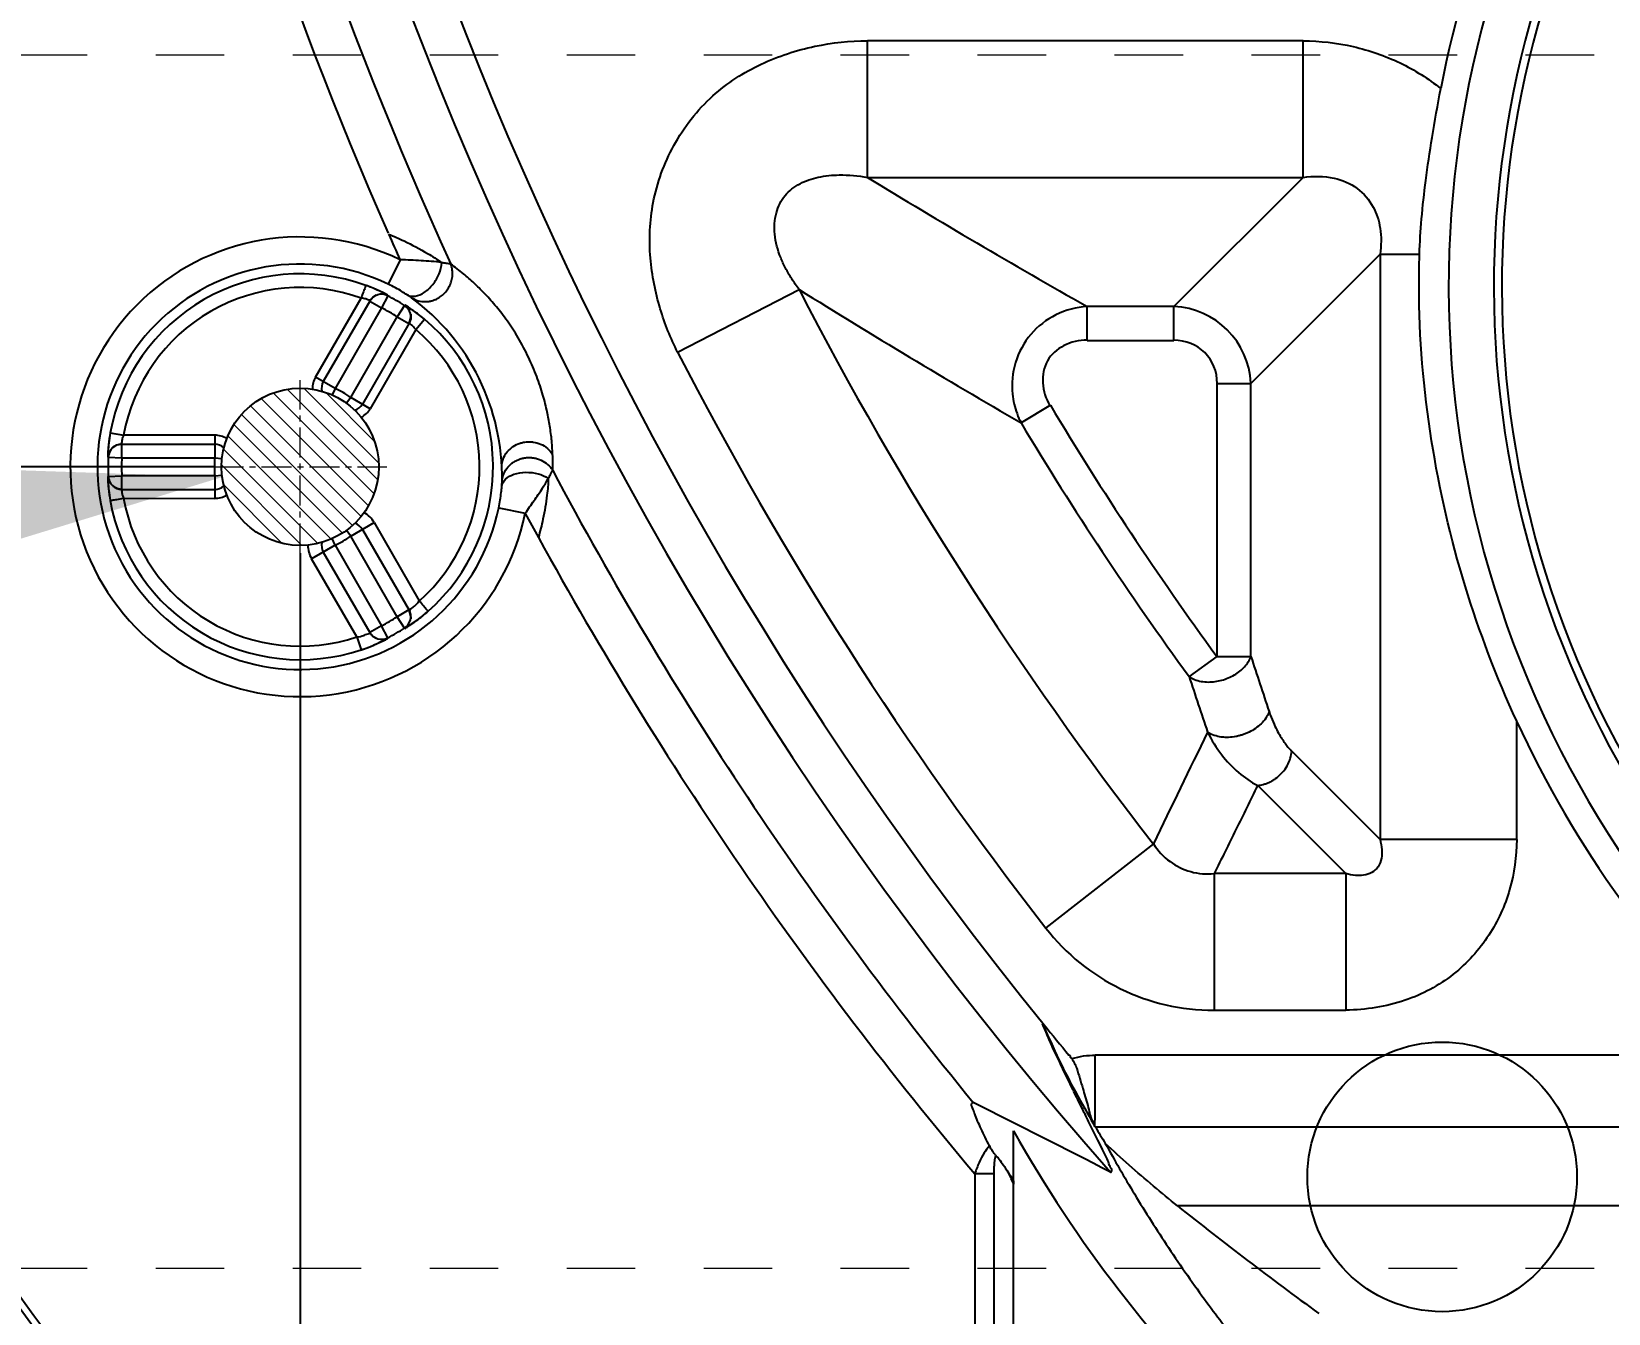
# Model space of a CAD drawing. Header units: millimetres. Extents: x 3054 to 4939, y -1170 to 130.
# Drawn here: x 4411.39 to 4446.47, y -259.09 to -230.56 of the extents above; entities that cross this region are included whole.
import ezdxf

# ---------------------------------------------------------------- set-up
doc = ezdxf.new("R2010")
doc.units = ezdxf.units.MM
doc.header["$LTSCALE"] = 16.335
doc.header["$PDMODE"] = 3
doc.header["$PDSIZE"] = 0.3125
doc.linetypes.add('CENTER', pattern=[0.6, 0.375, -0.075, 0.075, -0.075])
doc.linetypes.add('HIDDEN', pattern=[0.2, 0.1, -0.1])
doc.layers.get('0').update_dxf_attribs({"linetype": 'CONTINUOUS'})
doc.layers.get('Defpoints').update_dxf_attribs({"linetype": 'CONTINUOUS'})
doc.layers.add('cool', color=153, linetype='HIDDEN', lineweight=9)
doc.layers.add('insert', color=85, linetype='CONTINUOUS', lineweight=20)
doc.styles.get("Standard").update_dxf_attribs({"font": 'txt', "width": 0.8})
doc.dimstyles.get("Standard").update_dxf_attribs({"dimtxt": 0.15625, "dimasz": 0.1875, "dimexe": 0.125, "dimexo": 0.0625, "dimtad": 0, "dimtih": 1, "dimtoh": 1, "dimdsep": 46, "dimtxsty": 'Standard', "dimcen": 0.09, "dimadec": 0, "dimazin": 0, "dimtp": 0.01, "dimtm": 0.01, "dimtfac": 1, "dimtofl": 0, "dimtmove": 0, "dimatfit": 3, "dimfxl": 0, "dimtolj": 1, "dimarcsym": 0})

# ---------------------------------------------------------------- blocks, each defined once
blk = doc.blocks.new('insert_cir_3.5')
at = {"layer": 'insert'}
h = blk.add_hatch(dxfattribs=at)
h.set_pattern_fill('_ANSI31', color=123, scale=0.0875, angle=90, style=0)
h.set_pattern_definition([(135, (-3527.1127, 221.18007), (-0.196443103, -0.196443103), [])])
h.paths.add_polyline_path([(-1.75, 0, 1), (1.75, 0, 1)])
at = {"layer": 'insert', "color": 1, "linetype": 'CENTER', "ltscale": 0.108846}
for p, q in [((0, -1.925), (0, 1.925)), ((-1.925, 0), (1.925, 0))]:
    blk.add_line(p, q, dxfattribs=at)
at = {"layer": 'insert'}
blk.add_circle((0, 0), 1.75, dxfattribs=at)
blk = doc.blocks.new('*D266')
at = {"color": 4, "lineweight": -2}
blk.add_line((4405.715, -241.789), (4410.672, -241.133), dxfattribs=at)
at = {"color": 4}
blk.add_solid([(4410.562, -240.306), (4410.781, -241.959), (4415.628, -240.476)], dxfattribs=at)
at = {"layer": 'Defpoints', "color": 0}
for p in [(4419.098, -240.017), (4415.628, -240.476)]:
    blk.add_point(p, dxfattribs=at)
at = {"color": 6, "insert": (4389.831, -243.891), "char_height": 5, "attachment_point": 5, "rotation": 7.5406}
blk.add_mtext('\\A1;∅3.50(镶针)', dxfattribs=at)
blk = doc.blocks.new('*D327')
at = {"color": 4, "lineweight": -2}
blk.add_line((4372.735, -262.077), (4327.293, -262.077), dxfattribs=at)
at = {"layer": 'Defpoints', "color": 0}
for p in [(4492.764, -205.077), (4327.293, -262.077), (4372.735, -262.077)]:
    blk.add_point(p, dxfattribs=at)
at = {"color": 6, "insert": (4319.96, -262.077), "char_height": 5, "attachment_point": 5}
blk.add_mtext('\\A1;57.00', dxfattribs=at)
blk = doc.blocks.new('*D340')
at = {"color": 4, "lineweight": -2}
for p, q in [((4337.293, -286.865), (4327.293, -286.865)), ((4347.293, -286.835), (4337.293, -286.865)), ((4432.057, -286.835), (4347.293, -286.835))]:
    blk.add_line(p, q, dxfattribs=at)
at = {"layer": 'Defpoints', "color": 0}
for p in [(4492.764, -205.077), (4327.293, -286.865), (4432.057, -286.835)]:
    blk.add_point(p, dxfattribs=at)
at = {"color": 6, "insert": (4319.96, -286.865), "char_height": 5, "attachment_point": 5}
blk.add_mtext('\\A1;81.76', dxfattribs=at)
blk = doc.blocks.new('*D341')
at = {"color": 4, "lineweight": -2}
blk.add_line((4406.003, -303.077), (4327.293, -303.077), dxfattribs=at)
at = {"layer": 'Defpoints', "color": 0}
for p in [(4492.764, -205.077), (4327.293, -303.077), (4406.003, -303.077)]:
    blk.add_point(p, dxfattribs=at)
at = {"color": 6, "insert": (4319.96, -303.077), "char_height": 5, "attachment_point": 5}
blk.add_mtext('\\A1;98.00', dxfattribs=at)
blk = doc.blocks.new('*D342')
at = {"color": 4, "lineweight": -2}
blk.add_line((4358.379, -323.077), (4327.293, -323.077), dxfattribs=at)
at = {"layer": 'Defpoints', "color": 0}
for p in [(4492.764, -205.077), (4327.293, -323.077), (4358.379, -323.077)]:
    blk.add_point(p, dxfattribs=at)
at = {"color": 6, "insert": (4319.293, -323.077), "char_height": 5, "attachment_point": 5}
blk.add_mtext('\\A1;118.00', dxfattribs=at)
blk = doc.blocks.new('*D328')
at = {"color": 4, "lineweight": -2}
blk.add_line((4439.757, -294.565), (4439.757, -368.364), dxfattribs=at)
at = {"layer": 'Defpoints', "color": 0}
for p in [(4492.764, -205.077), (4439.757, -294.565), (4439.757, -368.364)]:
    blk.add_point(p, dxfattribs=at)
at = {"color": 6, "insert": (4439.757, -375.364), "char_height": 5, "attachment_point": 5, "rotation": 90}
blk.add_mtext('\\A1;53.01', dxfattribs=at)
blk = doc.blocks.new('*D345')
at = {"color": 4, "lineweight": -2}
blk.add_line((4364.264, -331.877), (4364.264, -368.364), dxfattribs=at)
at = {"layer": 'Defpoints', "color": 0}
for p in [(4492.764, -205.077), (4364.264, -331.877), (4364.264, -368.364)]:
    blk.add_point(p, dxfattribs=at)
at = {"color": 6, "insert": (4364.264, -377.364), "char_height": 5, "attachment_point": 5, "rotation": 90}
blk.add_mtext('\\A1;128.50', dxfattribs=at)
blk = doc.blocks.new('*D350')
at = {"color": 4, "lineweight": -2}
blk.add_line((4415.438, -240.247), (4325.409, -240.247), dxfattribs=at)
at = {"layer": 'Defpoints', "color": 0}
for p in [(4492.764, -205.077), (4325.409, -240.247), (4415.438, -240.247)]:
    blk.add_point(p, dxfattribs=at)
at = {"color": 6, "insert": (4318.076, -240.247), "char_height": 5, "attachment_point": 5}
blk.add_mtext('\\A1;35.17', dxfattribs=at)
blk = doc.blocks.new('*D351')
at = {"color": 4, "lineweight": -2}
blk.add_line((4417.363, -242.172), (4417.363, -368.405), dxfattribs=at)
at = {"layer": 'Defpoints', "color": 0}
for p in [(4492.764, -205.077), (4417.363, -242.172), (4417.363, -368.405)]:
    blk.add_point(p, dxfattribs=at)
at = {"color": 6, "insert": (4417.363, -376.072), "char_height": 5, "attachment_point": 5, "rotation": 90}
blk.add_mtext('\\A1;75.40', dxfattribs=at)
blk = doc.blocks.new('*D352')
at = {"color": 4, "lineweight": -2}
blk.add_line((4399.725, -214.895), (4399.725, -367.453), dxfattribs=at)
at = {"layer": 'Defpoints', "color": 0}
for p in [(4492.764, -205.077), (4399.725, -214.895), (4399.725, -367.453)]:
    blk.add_point(p, dxfattribs=at)
at = {"color": 6, "insert": (4399.725, -375.119), "char_height": 5, "attachment_point": 5, "rotation": 90}
blk.add_mtext('\\A1;93.04', dxfattribs=at)

msp = doc.modelspace()

# ---------------------------------------------------------------- linework, layer by layer
at = {"color": 6, "linetype": 'Continuous'}
for p, q in [((4429.984, -233.807), (4429.984, -230.766)), ((4439.68, -230.766), (4429.984, -230.766)), ((4439.68, -233.807), (4439.68, -230.766)), ((4429.985, -233.807), (4439.68, -233.807)), ((4436.807, -236.68), (4439.68, -233.807)), ((4419.585, -235.641), (4419.323, -236.184)), ((4441.391, -235.517), (4438.518, -238.39)), ((4441.391, -235.517), (4441.391, -248.54)), ((4441.391, -235.517), (4442.27, -235.517)), ((4417.704, -238.251), (4418.72, -236.493)), ((4419.311, -236.441), (4419.174, -236.709)), ((4419.311, -236.441), (4419.315, -236.433)), ((4425.762, -237.695), (4428.464, -236.301)), ((4418.913, -236.558), (4417.878, -238.351)), ((4419.174, -236.709), (4418.139, -238.502)), ((4418.913, -236.558), (4419.174, -236.709)), ((4419.686, -236.657), (4419.522, -236.91)), ((4419.69, -236.649), (4419.686, -236.657)), ((4434.872, -237.426), (4434.872, -236.68)), ((4436.807, -236.68), (4434.872, -236.68)), ((4436.807, -237.44), (4436.807, -236.68)), ((4418.487, -238.703), (4419.522, -236.91)), ((4419.787, -237.053), (4418.748, -238.854)), ((4419.936, -237.195), (4418.922, -238.954)), ((4419.522, -236.91), (4419.783, -237.061)), ((4419.936, -237.195), (4420.131, -236.965)), ((4434.872, -237.44), (4436.807, -237.44)), ((4418.139, -238.502), (4417.704, -238.251)), ((4418.139, -238.502), (4418.074, -238.648)), ((4437.758, -238.39), (4437.758, -244.467)), ((4437.768, -238.39), (4438.518, -238.39)), ((4438.518, -244.467), (4438.518, -238.39)), ((4418.487, -238.703), (4418.393, -238.832)), ((4418.922, -238.954), (4418.487, -238.703)), ((4434.057, -238.879), (4433.405, -239.27)), ((4413.138, -239.49), (4413.434, -239.543)), ((4415.464, -239.543), (4413.434, -239.543)), ((4415.464, -239.543), (4415.464, -240.046)), ((4413.386, -239.744), (4415.464, -239.744)), ((4413.394, -240.046), (4413.394, -239.744)), ((4413.085, -240.031), (4413.093, -240.031)), ((4413.093, -240.031), (4413.394, -240.046)), ((4413.394, -240.046), (4415.464, -240.046)), ((4415.464, -240.046), (4415.623, -240.063)), ((4413.093, -240.463), (4413.085, -240.463)), ((4413.093, -240.463), (4413.394, -240.448)), ((4413.394, -240.749), (4413.394, -240.448)), ((4415.464, -240.448), (4413.394, -240.448)), ((4415.464, -240.448), (4415.623, -240.431)), ((4415.464, -240.448), (4415.464, -240.95)), ((4413.394, -240.749), (4415.464, -240.749)), ((4413.434, -240.948), (4415.464, -240.95)), ((4421.781, -241.16), (4422.371, -241.282)), ((4418.487, -241.791), (4418.393, -241.662)), ((4418.487, -241.791), (4419.009, -241.489)), ((4418.748, -241.64), (4419.786, -243.439)), ((4419.009, -241.489), (4420.012, -243.233)), ((4418.139, -241.992), (4417.616, -242.293)), ((4418.139, -241.992), (4418.074, -241.846)), ((4418.139, -241.992), (4419.174, -243.784)), ((4419.522, -243.583), (4418.487, -241.791)), ((4418.623, -244.034), (4417.616, -242.293)), ((4417.878, -242.143), (4418.913, -243.935)), ((4419.783, -243.433), (4419.522, -243.583)), ((4419.174, -243.784), (4418.913, -243.935)), ((4419.311, -244.053), (4419.174, -243.784)), ((4419.686, -243.837), (4419.522, -243.583)), ((4419.686, -243.837), (4419.689, -243.843)), ((4418.623, -244.034), (4418.718, -244.32)), ((4419.315, -244.059), (4419.311, -244.053)), ((4437.758, -244.467), (4437.143, -244.915)), ((4444.432, -248.54), (4444.432, -245.904)), ((4439.429, -246.578), (4441.391, -248.54)), ((4440.631, -249.3), (4438.669, -247.338)), ((4436.352, -248.64), (4433.952, -250.509)), ((4444.432, -248.54), (4441.391, -248.54)), ((4437.702, -249.3), (4437.702, -252.341)), ((4440.631, -249.3), (4437.702, -249.3)), ((4440.631, -249.3), (4440.631, -252.341)), ((4437.702, -252.341), (4440.631, -252.341)), ((4449.822, -253.34), (4435.056, -253.34)), ((4433.238, -274.034), (4433.238, -255.022)), ((4435.057, -254.935), (4451.758, -254.935)), ((4432.372, -255.979), (4432.372, -274.392)), ((4432.805, -255.98), (4432.372, -255.979)), ((4432.805, -274.176), (4432.805, -255.98)), ((4448.431, -256.694), (4436.888, -256.694))]:
    msp.add_line(p, q, dxfattribs=at)
at = {"color": 7, "linetype": 'Continuous'}
msp.add_line((4433.238, -256.135), (4433.238, -256.209), dxfattribs=at)
at = {"color": 6, "linetype": 'Continuous'}
for points in [[(4419.306, -236.426), (4419.232, -236.386), (4419.124, -236.333), (4418.988, -236.274), (4418.836, -236.214)], [(4418.917, -236.551), (4418.98, -236.474), (4419.064, -236.423)], [(4420.123, -236.958), (4419.995, -236.855), (4419.874, -236.767), (4419.773, -236.698), (4419.701, -236.654)], [(4419.823, -236.85), (4419.823, -236.955), (4419.787, -237.053)], [(4413.136, -239.501), (4413.111, -239.664), (4413.094, -239.815), (4413.085, -239.937), (4413.083, -240.021)], [(4413.196, -239.812), (4413.285, -239.762), (4413.386, -239.744)], [(4413.083, -240.475), (4413.085, -240.559), (4413.094, -240.679), (4413.11, -240.826), (4413.135, -240.988)], [(4413.386, -240.749), (4413.288, -240.733), (4413.201, -240.686)], [(4419.706, -243.836), (4419.791, -243.782), (4419.911, -243.7), (4420.052, -243.593), (4420.201, -243.468)], [(4419.786, -243.439), (4419.821, -243.53), (4419.824, -243.627)], [(4418.729, -244.317), (4418.913, -244.25), (4419.079, -244.18), (4419.212, -244.117), (4419.302, -244.069)], [(4419.073, -244.073), (4418.983, -244.021), (4418.916, -243.941)]]:
    msp.add_lwpolyline(points, dxfattribs=at)
for centre, radius in [((4417.363, -240.247), 1.75), ((4442.774, -256.047), 3)]:
    msp.add_circle(centre, radius, dxfattribs=at)
for centre, radius, start, end in [((4498.768, -200.047), 85.826, 181.13101, 204.57091), ((4498.768, -200.047), 86.816, 181.13088, 203.77688), ((4498.768, -200.047), 84.503, 182.75328, 221.40986), ((4498.768, -200.047), 83.513, 182.75328, 219.05351), ((4465.603, -236.227), 22.684, 65, 270), ((4465.603, -236.227), 21.679, 65, 270), ((4465.603, -236.227), 21.5, 65, 270), ((4465.603, -236.227), 23.279, 145.2589, 169.1192), ((4522.148, -82.606), 177.076, 238.63583, 240.47035), ((4498.792, -200.039), 86.84, 203.79054, 204.20349), ((4417.363, -240.247), 5.114, 64.2453, 348.3176), ((4417.363, -240.247), 4.511, 64.2434, 348.3174), ((4417.363, -240.247), 4.293, 70.083, 169.8487), ((4417.363, -240.247), 3.991, 70.1237, 169.8484), ((4419.174, -236.709), 0.301, 62.8908, 149.9958), ((4417.363, -240.247), 4.275, 57.104, 62.896), ((4416.879, -240.486), 4.979, 359.0936, 53.4738), ((4498.768, -200.047), 79.102, 207.27922, 217.90225), ((4522.883, -84.77), 178.54, 238.07307, 239.92312), ((4417.363, -240.247), 3.974, 57.1008, 62.8992), ((4419.522, -236.91), 0.301, 330.0043, 57.1058), ((4436.726, -238.471), 1.793, 2.5932, 87.4071), ((4417.363, -240.247), 3.992, 311.5714, 49.8637), ((4417.363, -240.247), 4.293, 311.5245, 49.8858), ((4498.768, -200.047), 82.142, 207.2792, 217.90539), ((4418.139, -238.502), 0.502, 150, 181.8709), ((4418.139, -238.502), 0.301, 150, 191.9071), ((4417.363, -240.247), 1.909, 53.9576, 66.0424), ((4418.487, -238.703), 0.301, 288.0929, 330), ((4498.768, -200.047), 75.468, 210.96749, 216.05745), ((4418.487, -238.703), 0.502, 298.1201, 330), ((4498.768, -200.047), 76.229, 210.96751, 216.05744), ((4415.464, -240.046), 0.502, 58.1256, 90), ((4413.394, -240.046), 0.301, 90.0031, 177.1071), ((4415.464, -240.046), 0.301, 48.0929, 90), ((4417.46, -240.189), 5.525, 358.5527, 2.2759), ((4417.363, -240.247), 4.275, 177.104, 182.896), ((4417.363, -240.247), 3.974, 177.1008, 182.8992), ((4417.363, -240.247), 1.909, 173.9576, 186.0424), ((4498.768, -200.047), 85.826, 207.99191, 219.28428), ((4413.394, -240.448), 0.301, 182.8907, 269.9958), ((4415.464, -240.448), 0.301, 270, 311.9071), ((4417.363, -240.247), 4.293, 190.083, 288.4106), ((4417.363, -240.247), 3.991, 190.1237, 288.3981), ((4415.464, -240.448), 0.502, 269.9974, 301.8745), ((4418.487, -241.791), 0.603, 29.9983, 60.3325), ((4498.627, -200.117), 86.658, 208.36172, 208.76799), ((4418.487, -241.791), 0.301, 30, 71.9071), ((4418.139, -241.992), 0.603, 179.6657, 210.0018), ((4418.139, -241.992), 0.301, 168.0929, 210), ((4417.363, -240.247), 1.909, 293.9576, 306.0424), ((4498.768, -200.047), 86.815, 208.76351, 220.11081), ((4419.522, -243.583), 0.301, 302.8914, 29.9957), ((4417.363, -240.247), 3.974, 297.1008, 302.8992), ((4417.363, -240.247), 4.275, 297.1033, 302.8967), ((4419.174, -243.784), 0.301, 210.0042, 297.1059), ((4590.178, -195.106), 159.49, 198.02867, 198.49211), ((4588.657, -195.109), 159.49, 198.19691, 198.66458), ((4465.603, -236.227), 23.279, 204.5647, 227.3183), ((4762.566, -404.573), 361.567, 154.01361, 154.45184), ((4492.738, -200.047), 102.106, 208.92854, 231.29263), ((4492.738, -200.047), 100.659, 209.19379, 231.15706), ((4492.738, -200.047), 100.5, 209.24443, 221.26939), ((4492.738, -200.047), 102.331, 208.93165, 231.31336), ((4492.738, -200.047), 101.607, 209.11833, 231.2463), ((4492.738, -200.047), 101.159, 209.25993, 231.20428), ((4437.694, -247.605), 4.736, 217.8686, 270.0456), ((4497.984, -200.686), 82.501, 219.05168, 219.65896), ((4242.296, -632.241), 422.952, 62.83571, 63.2997), ((4458.975, -240.523), 29.542, 209.4008, 225.8939), ((4461.19, -239.471), 30.365, 210.614, 211.4256), ((4493.052, -186.207), 90.127, 231.45233, 233.9626)]:
    msp.add_arc(centre, radius, start, end, dxfattribs=at)
at = {"color": 7, "linetype": 'Continuous'}
for centre, radius, start, end in [((4417.488, -262.958), 17.135, 23.1955, 24.0657), ((4424.152, -261.767), 10.69, 31.7926, 32.811)]:
    msp.add_arc(centre, radius, start, end, dxfattribs=at)
at = {"color": 6, "linetype": 'Continuous'}
for points, knots in [([(4425.762, -237.695), (4425.603, -237.387), (4425.336, -236.705), (4425.105, -235.579), (4425.161, -234.319), (4425.623, -233.048), (4426.465, -231.964), (4427.591, -231.241), (4428.779, -230.857), (4429.593, -230.766), (4429.984, -230.766)], [0, 0, 0, 0, 0.104806, 0.220925, 0.345917, 0.482098, 0.624442, 0.753819, 0.881303, 1, 1, 1, 1]), ([(4439.68, -230.766), (4440.054, -230.771), (4440.798, -230.855), (4441.844, -231.219), (4442.465, -231.609), (4442.743, -231.833)], [0, 0, 0, 0, 0.340186, 0.674812, 1, 1, 1, 1]), ([(4442.27, -235.517), (4442.278, -235.255), (4442.312, -234.707), (4442.409, -233.842), (4442.552, -232.875), (4442.674, -232.195), (4442.743, -231.833)], [0, 0, 0, 0, 0.211402, 0.442893, 0.702275, 1, 1, 1, 1]), ([(4428.055, -235.59), (4427.989, -235.424), (4427.9, -235.095), (4427.926, -234.605), (4428.125, -234.192), (4428.477, -233.925), (4428.901, -233.786), (4429.411, -233.734), (4429.778, -233.771), (4429.984, -233.807)], [0, 0, 0, 0, 0.157661, 0.297351, 0.424597, 0.549734, 0.676552, 0.81532, 1, 1, 1, 1]), ([(4439.68, -233.807), (4439.908, -233.774), (4440.336, -233.773), (4440.904, -234.016), (4441.263, -234.435), (4441.427, -234.961), (4441.419, -235.326), (4441.391, -235.517)], [0, 0, 0, 0, 0.240375, 0.435486, 0.625889, 0.797725, 1, 1, 1, 1]), ([(4419.33, -235.068), (4419.447, -235.116), (4419.741, -235.249), (4420.139, -235.458), (4420.412, -235.632), (4420.514, -235.706)], [0, 0, 0, 0, 0.280525, 0.719107, 1, 1, 1, 1]), ([(4420.514, -235.705), (4420.437, -235.692), (4420.207, -235.668), (4419.897, -235.652), (4419.664, -235.644), (4419.585, -235.641)], [0, 0, 0, 0, 0.251576, 0.745427, 1, 1, 1, 1]), ([(4419.747, -236.421), (4419.797, -236.451), (4419.941, -236.467), (4420.143, -236.369), (4420.328, -236.192), (4420.463, -235.964), (4420.509, -235.79), (4420.514, -235.705)], [0, 0, 0, 0, 0.14836, 0.334005, 0.554373, 0.78641, 1, 1, 1, 1]), ([(4419.842, -236.485), (4419.887, -236.514), (4419.986, -236.559), (4420.119, -236.576), (4420.223, -236.568), (4420.296, -236.552), (4420.353, -236.533), (4420.395, -236.514), (4420.43, -236.496), (4420.467, -236.473), (4420.522, -236.434), (4420.587, -236.374), (4420.656, -236.287), (4420.709, -236.185), (4420.744, -236.072), (4420.757, -235.955), (4420.748, -235.841), (4420.727, -235.769), (4420.714, -235.735)], [0, 0, 0, 0, 0.107441, 0.213256, 0.264637, 0.314398, 0.362223, 0.385338, 0.40788, 0.43954, 0.472548, 0.542302, 0.616402, 0.693594, 0.772258, 0.850612, 0.926977, 1, 1, 1, 1]), ([(4420.714, -235.735), (4420.701, -235.734), (4420.666, -235.731), (4420.6, -235.718), (4420.546, -235.71), (4420.514, -235.706)], [0, 0, 0, 0, 0.200107, 0.512778, 1, 1, 1, 1]), ([(4422.98, -239.97), (4422.976, -239.857), (4422.961, -239.632), (4422.915, -239.303), (4422.85, -238.959), (4422.751, -238.587), (4422.61, -238.174), (4422.419, -237.746), (4422.196, -237.336), (4421.955, -236.966), (4421.706, -236.652), (4421.466, -236.388), (4421.232, -236.156), (4420.986, -235.942), (4420.809, -235.805), (4420.714, -235.735)], [0, 0, 0, 0, 0.068518, 0.135826, 0.200411, 0.27942, 0.368481, 0.463406, 0.562073, 0.649888, 0.729658, 0.803274, 0.865157, 0.928572, 1, 1, 1, 1]), ([(4428.464, -236.301), (4428.406, -236.225), (4428.299, -236.072), (4428.162, -235.835), (4428.087, -235.672), (4428.055, -235.59)], [0, 0, 0, 0, 0.347465, 0.680358, 1, 1, 1, 1]), ([(4442.259, -236.227), (4442.259, -236.147), (4442.259, -235.989), (4442.263, -235.752), (4442.267, -235.595), (4442.27, -235.517)], [0, 0, 0, 0, 0.336249, 0.669563, 1, 1, 1, 1]), ([(4418.826, -236.211), (4418.816, -236.221), (4418.807, -236.274), (4418.765, -236.363), (4418.738, -236.446), (4418.72, -236.493)], [0, 0, 0, 0, 0.142115, 0.49749, 1, 1, 1, 1]), ([(4418.917, -236.551), (4418.921, -236.543), (4418.864, -236.534), (4418.823, -236.507), (4418.755, -236.497), (4418.72, -236.493)], [0, 0, 0, 0, 0.130415, 0.491848, 1, 1, 1, 1]), ([(4419.315, -236.433), (4419.299, -236.415), (4419.212, -236.384), (4419.059, -236.297), (4418.911, -236.242), (4418.826, -236.211)], [0, 0, 0, 0, 0.134099, 0.492421, 1, 1, 1, 1]), ([(4419.747, -236.421), (4419.708, -236.396), (4419.621, -236.342), (4419.48, -236.262), (4419.377, -236.21), (4419.323, -236.184)], [0, 0, 0, 0, 0.288093, 0.630843, 1, 1, 1, 1]), ([(4419.842, -236.485), (4419.833, -236.479), (4419.811, -236.463), (4419.779, -236.441), (4419.756, -236.426), (4419.747, -236.421)], [0, 0, 0, 0, 0.288531, 0.725536, 1, 1, 1, 1]), ([(4444.432, -245.904), (4443.985, -244.928), (4443.203, -242.888), (4442.453, -239.635), (4442.259, -237.378), (4442.259, -236.227)], [0, 0, 0, 0, 0.322479, 0.654254, 1, 1, 1, 1]), ([(4420.129, -236.964), (4420.061, -236.906), (4419.94, -236.806), (4419.787, -236.717), (4419.714, -236.654), (4419.69, -236.649)], [0, 0, 0, 0, 0.493521, 0.863424, 1, 1, 1, 1]), ([(4434.872, -236.68), (4434.634, -236.695), (4434.16, -236.82), (4433.583, -237.271), (4433.233, -237.911), (4433.188, -238.397), (4433.213, -238.631)], [0, 0, 0, 0, 0.251936, 0.501, 0.751713, 1, 1, 1, 1]), ([(4419.936, -237.195), (4419.915, -237.167), (4419.873, -237.114), (4419.829, -237.091), (4419.792, -237.045), (4419.787, -237.053)], [0, 0, 0, 0, 0.506337, 0.867735, 1, 1, 1, 1]), ([(4433.213, -238.631), (4433.221, -238.705), (4433.246, -238.852), (4433.311, -239.067), (4433.372, -239.204), (4433.406, -239.27)], [0, 0, 0, 0, 0.333076, 0.665161, 1, 1, 1, 1]), ([(4413.138, -239.49), (4413.122, -239.579), (4413.095, -239.735), (4413.094, -239.913), (4413.077, -240.007), (4413.085, -240.03)], [0, 0, 0, 0, 0.496523, 0.863304, 1, 1, 1, 1]), ([(4413.434, -239.543), (4413.421, -239.576), (4413.395, -239.639), (4413.397, -239.689), (4413.376, -239.744), (4413.386, -239.744)], [0, 0, 0, 0, 0.505973, 0.867537, 1, 1, 1, 1]), ([(4421.852, -240.247), (4421.852, -240.19), (4421.873, -240.071), (4421.962, -239.912), (4422.096, -239.791), (4422.226, -239.728), (4422.328, -239.701), (4422.401, -239.69), (4422.475, -239.688), (4422.581, -239.697), (4422.72, -239.735), (4422.871, -239.829), (4422.95, -239.921), (4422.98, -239.97)], [0, 0, 0, 0, 0.11059, 0.232506, 0.351077, 0.460911, 0.511419, 0.558569, 0.605761, 0.656401, 0.766804, 0.88627, 1, 1, 1, 1]), ([(4421.857, -240.565), (4421.86, -240.523), (4421.88, -240.425), (4421.951, -240.285), (4422.05, -240.183), (4422.14, -240.123), (4422.209, -240.089), (4422.267, -240.068), (4422.313, -240.057), (4422.346, -240.05), (4422.38, -240.045), (4422.427, -240.04), (4422.49, -240.04), (4422.567, -240.048), (4422.674, -240.074), (4422.806, -240.135), (4422.916, -240.232), (4422.968, -240.304), (4422.983, -240.329)], [0, 0, 0, 0, 0.08363, 0.198219, 0.309705, 0.363103, 0.414264, 0.462873, 0.486161, 0.508742, 0.531352, 0.554734, 0.603737, 0.655586, 0.709963, 0.824087, 0.941452, 1, 1, 1, 1]), ([(4422.885, -240.505), (4422.901, -240.477), (4422.926, -240.43), (4422.957, -240.37), (4422.975, -240.34), (4422.983, -240.329)], [0, 0, 0, 0, 0.486473, 0.799404, 1, 1, 1, 1]), ([(4413.085, -240.463), (4413.077, -240.486), (4413.093, -240.577), (4413.095, -240.754), (4413.121, -240.909), (4413.137, -240.998)], [0, 0, 0, 0, 0.134099, 0.492421, 1, 1, 1, 1]), ([(4421.781, -241.16), (4421.793, -241.102), (4421.814, -240.988), (4421.836, -240.828), (4421.847, -240.726), (4421.85, -240.68)], [0, 0, 0, 0, 0.369546, 0.712182, 1, 1, 1, 1]), ([(4421.85, -240.68), (4421.857, -240.622), (4421.931, -240.499), (4422.133, -240.396), (4422.387, -240.357), (4422.652, -240.389), (4422.816, -240.458), (4422.884, -240.505)], [0, 0, 0, 0, 0.147027, 0.332497, 0.558921, 0.789829, 1, 1, 1, 1]), ([(4421.85, -240.68), (4421.852, -240.663), (4421.854, -240.634), (4421.856, -240.595), (4421.857, -240.574), (4421.857, -240.565)], [0, 0, 0, 0, 0.432787, 0.773415, 1, 1, 1, 1]), ([(4422.371, -241.282), (4422.437, -241.189), (4422.565, -241.002), (4422.743, -240.748), (4422.843, -240.579), (4422.885, -240.505)], [0, 0, 0, 0, 0.368384, 0.727538, 1, 1, 1, 1]), ([(4422.885, -240.505), (4422.882, -240.63), (4422.854, -240.933), (4422.78, -241.373), (4422.702, -241.685), (4422.665, -241.821)], [0, 0, 0, 0, 0.279614, 0.682645, 1, 1, 1, 1]), ([(4413.137, -240.998), (4413.151, -241.001), (4413.2, -240.983), (4413.299, -240.975), (4413.384, -240.957), (4413.434, -240.948)], [0, 0, 0, 0, 0.142224, 0.497853, 1, 1, 1, 1]), ([(4413.386, -240.749), (4413.377, -240.749), (4413.397, -240.804), (4413.395, -240.853), (4413.42, -240.916), (4413.434, -240.948)], [0, 0, 0, 0, 0.130415, 0.491848, 1, 1, 1, 1]), ([(4419.689, -243.843), (4419.717, -243.838), (4419.802, -243.763), (4419.984, -243.657), (4420.128, -243.533), (4420.209, -243.461)], [0, 0, 0, 0, 0.132188, 0.49366, 1, 1, 1, 1]), ([(4419.786, -243.439), (4419.793, -243.45), (4419.848, -243.382), (4419.915, -243.352), (4419.979, -243.273), (4420.012, -243.233)], [0, 0, 0, 0, 0.130905, 0.492867, 1, 1, 1, 1]), ([(4420.209, -243.461), (4420.205, -243.447), (4420.162, -243.415), (4420.105, -243.334), (4420.045, -243.271), (4420.012, -243.233)], [0, 0, 0, 0, 0.142118, 0.497525, 1, 1, 1, 1]), ([(4418.623, -244.034), (4418.674, -244.026), (4418.775, -244.01), (4418.835, -243.967), (4418.923, -243.953), (4418.916, -243.941)], [0, 0, 0, 0, 0.504343, 0.866325, 1, 1, 1, 1]), ([(4418.719, -244.32), (4418.822, -244.286), (4419.002, -244.223), (4419.187, -244.119), (4419.296, -244.081), (4419.314, -244.059)], [0, 0, 0, 0, 0.498285, 0.867281, 1, 1, 1, 1]), ([(4437.572, -245.036), (4437.672, -245.036), (4437.874, -245.006), (4438.153, -244.891), (4438.384, -244.714), (4438.49, -244.552), (4438.518, -244.467)], [0, 0, 0, 0, 0.257877, 0.518473, 0.769404, 1, 1, 1, 1]), ([(4437.758, -244.467), (4437.865, -244.467), (4438.062, -244.467), (4438.315, -244.467), (4438.461, -244.467), (4438.518, -244.467)], [0, 0, 0, 0, 0.424145, 0.777138, 1, 1, 1, 1]), ([(4437.143, -244.915), (4437.18, -244.942), (4437.267, -244.987), (4437.413, -245.027), (4437.518, -245.036), (4437.572, -245.036)], [0, 0, 0, 0, 0.305869, 0.639997, 1, 1, 1, 1]), ([(4438.922, -245.692), (4438.92, -245.7), (4438.901, -245.753), (4438.85, -245.85), (4438.749, -245.968), (4438.623, -246.071), (4438.505, -246.139), (4438.408, -246.183), (4438.335, -246.21), (4438.26, -246.232), (4438.156, -246.256), (4438.062, -246.267), (4437.993, -246.269), (4437.979, -246.269)], [0, 0, 0, 0, 0.020882, 0.143773, 0.277695, 0.417738, 0.557488, 0.625353, 0.690991, 0.756628, 0.82449, 0.964232, 1, 1, 1, 1]), ([(4438.922, -245.692), (4438.931, -245.717), (4438.964, -245.813), (4439.025, -245.963), (4439.107, -246.13), (4439.185, -246.264), (4439.257, -246.373), (4439.323, -246.461), (4439.38, -246.527), (4439.415, -246.564), (4439.429, -246.578)], [0, 0, 0, 0, 0.077376, 0.293895, 0.472112, 0.620624, 0.745626, 0.851915, 0.943379, 1, 1, 1, 1]), ([(4437.555, -246.15), (4437.641, -246.328), (4437.845, -246.653), (4438.223, -247.058), (4438.517, -247.26), (4438.669, -247.338)], [0, 0, 0, 0, 0.359941, 0.690453, 1, 1, 1, 1]), ([(4437.979, -246.269), (4437.939, -246.268), (4437.845, -246.263), (4437.699, -246.23), (4437.601, -246.182), (4437.555, -246.15)], [0, 0, 0, 0, 0.27332, 0.62403, 1, 1, 1, 1]), ([(4438.669, -247.338), (4438.709, -247.334), (4438.775, -247.321), (4438.862, -247.294), (4438.933, -247.264), (4439.001, -247.228), (4439.092, -247.17), (4439.199, -247.077), (4439.307, -246.94), (4439.387, -246.781), (4439.419, -246.656), (4439.428, -246.588), (4439.429, -246.578)], [0, 0, 0, 0, 0.105157, 0.172479, 0.237778, 0.303502, 0.37215, 0.516798, 0.668375, 0.822209, 0.973313, 1, 1, 1, 1]), ([(4436.352, -248.64), (4436.45, -248.79), (4436.692, -249.055), (4437.175, -249.288), (4437.528, -249.315), (4437.702, -249.3)], [0, 0, 0, 0, 0.340989, 0.667162, 1, 1, 1, 1]), ([(4444.432, -248.54), (4444.431, -248.915), (4444.33, -249.667), (4443.85, -250.718), (4443.053, -251.602), (4441.934, -252.203), (4441.076, -252.327), (4440.631, -252.341)], [0, 0, 0, 0, 0.188707, 0.375269, 0.572227, 0.776146, 1, 1, 1, 1]), ([(4441.391, -248.54), (4441.411, -248.613), (4441.438, -248.752), (4441.432, -248.962), (4441.363, -249.151), (4441.215, -249.288), (4441.031, -249.344), (4440.833, -249.345), (4440.701, -249.319), (4440.631, -249.3)], [0, 0, 0, 0, 0.162327, 0.300976, 0.444094, 0.579864, 0.715301, 0.84391, 1, 1, 1, 1]), ([(4435.392, -255.94), (4435.4, -255.945), (4435.445, -255.912), (4435.385, -255.835), (4435.359, -255.735), (4435.293, -255.599), (4435.214, -255.428), (4435.13, -255.259), (4435.046, -255.091), (4434.956, -254.911), (4434.839, -254.677), (4434.725, -254.446), (4434.614, -254.221), (4434.512, -254.015), (4434.392, -253.767), (4434.253, -253.474), (4434.069, -253.096), (4433.954, -252.804), (4433.879, -252.64)], [0, 0, 0, 0, 0.00796, 0.031915, 0.060266, 0.099104, 0.152725, 0.215834, 0.253032, 0.306629, 0.380841, 0.46729, 0.517957, 0.586216, 0.655677, 0.743122, 0.852204, 1, 1, 1, 1]), ([(4433.881, -252.639), (4434.004, -252.909), (4434.229, -253.434), (4434.621, -254.171), (4434.883, -254.64), (4435.017, -254.868)], [0, 0, 0, 0, 0.356096, 0.682926, 1, 1, 1, 1]), ([(4434.535, -253.414), (4434.523, -253.408), (4434.495, -253.398), (4434.51, -253.356), (4434.482, -253.346), (4434.47, -253.34)], [0, 0, 0, 0, 0.38245, 0.614128, 1, 1, 1, 1]), ([(4435.046, -254.884), (4435.051, -254.71), (4435.058, -254.365), (4435.055, -253.85), (4435.056, -253.51), (4435.056, -253.34)], [0, 0, 0, 0, 0.338842, 0.669299, 1, 1, 1, 1]), ([(4434.535, -253.414), (4434.579, -253.483), (4434.651, -253.627), (4434.706, -253.859), (4434.775, -254.066), (4434.83, -254.268), (4434.886, -254.454), (4434.931, -254.627), (4434.975, -254.785), (4435.018, -254.878), (4435.046, -254.924)], [0, 0, 0, 0, 0.154195, 0.298521, 0.445219, 0.564068, 0.691592, 0.809696, 0.899409, 1, 1, 1, 1]), ([(4432.703, -255.36), (4432.669, -255.295), (4432.606, -255.168), (4432.517, -254.983), (4432.441, -254.812), (4432.37, -254.656), (4432.343, -254.524), (4432.281, -254.433), (4432.328, -254.385), (4432.339, -254.39)], [0, 0, 0, 0, 0.205608, 0.397896, 0.575971, 0.735384, 0.871991, 0.966877, 1, 1, 1, 1]), ([(4435.057, -254.935), (4435.052, -254.926), (4435.038, -254.913), (4435.042, -254.892), (4435.046, -254.884)], [0, 0, 0, 0, 0.515323, 1, 1, 1, 1]), ([(4432.703, -255.36), (4432.657, -255.407), (4432.569, -255.524), (4432.464, -255.736), (4432.401, -255.894), (4432.373, -255.979)], [0, 0, 0, 0, 0.278551, 0.617057, 1, 1, 1, 1]), ([(4432.845, -255.572), (4432.827, -255.553), (4432.793, -255.51), (4432.745, -255.439), (4432.716, -255.387), (4432.703, -255.36)], [0, 0, 0, 0, 0.303895, 0.648281, 1, 1, 1, 1]), ([(4435.277, -255.302), (4435.487, -255.681), (4435.939, -256.465), (4436.69, -257.648), (4437.487, -258.788), (4438.401, -259.98), (4439.255, -260.985), (4439.867, -261.641), (4440.084, -261.867)], [0, 0, 0, 0, 0.159214, 0.332534, 0.515297, 0.670392, 0.884928, 1, 1, 1, 1]), ([(4436.888, -256.694), (4436.707, -256.549), (4436.344, -256.25), (4435.808, -255.786), (4435.455, -255.466), (4435.278, -255.303)], [0, 0, 0, 0, 0.328098, 0.662001, 1, 1, 1, 1]), ([(4432.805, -255.98), (4432.805, -255.927), (4432.807, -255.83), (4432.815, -255.693), (4432.832, -255.609), (4432.845, -255.571)], [0, 0, 0, 0, 0.384082, 0.708698, 1, 1, 1, 1]), ([(4432.845, -255.571), (4432.877, -255.607), (4432.942, -255.689), (4433.037, -255.822), (4433.101, -255.92), (4433.134, -255.97)], [0, 0, 0, 0, 0.291338, 0.63428, 1, 1, 1, 1])]:
    msp.add_open_spline(points, degree=3, knots=knots, dxfattribs=at)
for points in [[(4434.872, -237.426), (4434.514, -237.426), (4433.796, -237.781), (4433.861, -238.579), (4434.045, -238.887)], [(4437.768, -238.39), (4437.768, -238.135), (4437.569, -237.628), (4437.063, -237.43), (4436.807, -237.43)], [(4438.669, -247.338), (4438.507, -247.664), (4438.186, -248.319), (4437.862, -248.972), (4437.702, -249.3)], [(4434.535, -253.414), (4434.706, -253.361), (4434.88, -253.34), (4435.056, -253.34)]]:
    msp.add_open_spline(points, degree=3, dxfattribs=at)
at = {"layer": 'cool', "ltscale": 0.932966}
for p, q in [((4347.094, -231.077), (4638.434, -231.077)), ((4347.094, -258.077), (4638.434, -258.077))]:
    msp.add_line(p, q, dxfattribs=at)

# ---------------------------------------------------------------- block references
at = {"layer": 'insert'}
msp.add_blockref('insert_cir_3.5', (4417.363, -240.247), dxfattribs=at)

# ---------------------------------------------------------------- dimensions: what is measured, and where the dimension line sits
for feature_location, offset, dtype, picture, middle in [((4358.379, -323.077), (-31.086, 0), 0, '*D342', (4319.293, -323.077)), ((4415.438, -240.247), (-90.029, 0), 0, '*D350', (4318.076, -240.247)), ((4372.735, -262.077), (-45.442, 0), 0, '*D327', (4319.96, -262.077)), ((4432.057, -286.835), (-104.764, -0.03), 0, '*D340', (4319.96, -286.865)), ((4406.003, -303.077), (-78.709, 0), 0, '*D341', (4319.96, -303.077)), ((4364.264, -331.877), (0, -36.487), 1, '*D345', (4364.264, -377.364)), ((4399.725, -214.895), (0, -152.558), 1, '*D352', (4399.725, -375.119)), ((4417.363, -242.172), (0, -126.234), 1, '*D351', (4417.363, -376.072)), ((4439.757, -294.565), (0, -73.799), 1, '*D328', (4439.757, -375.364))]:
    dim = msp.add_ordinate_dim(feature_location=feature_location, offset=offset, dtype=dtype, origin=(4492.764, -205.077), dimstyle='Standard', override={"dimtxt": 5, "dimasz": 5, "dimexe": 0, "dimexo": 0, "dimgap": 0, "dimtih": 0, "dimtoh": 0, "dimzin": 0, "dimcen": 0, "dimclrd": 4, "dimclre": 4, "dimclrt": 6, "dimadec": 2, "dimtp": 0, "dimtm": 0, "dimtzin": 0})
    dim.commit()
    dim.dimension.update_dxf_attribs({"geometry": picture, "text_midpoint": middle})
dim = msp.add_diameter_dim_2p(p1=(4419.098, -240.017), p2=(4415.628, -240.476), text='<>(镶针)', dimstyle='Standard', override={"dimtxt": 5, "dimasz": 5, "dimexe": 0, "dimexo": 0, "dimgap": 0, "dimtih": 0, "dimtoh": 0, "dimzin": 0, "dimcen": 0, "dimclrd": 4, "dimclre": 4, "dimclrt": 6, "dimadec": 2, "dimtp": 0, "dimtm": 0, "dimtzin": 0})
dim.commit()
dim.dimension.update_dxf_attribs({"geometry": '*D266', "text_midpoint": (4389.831, -243.891)})

doc.saveas('drawing.dxf')
